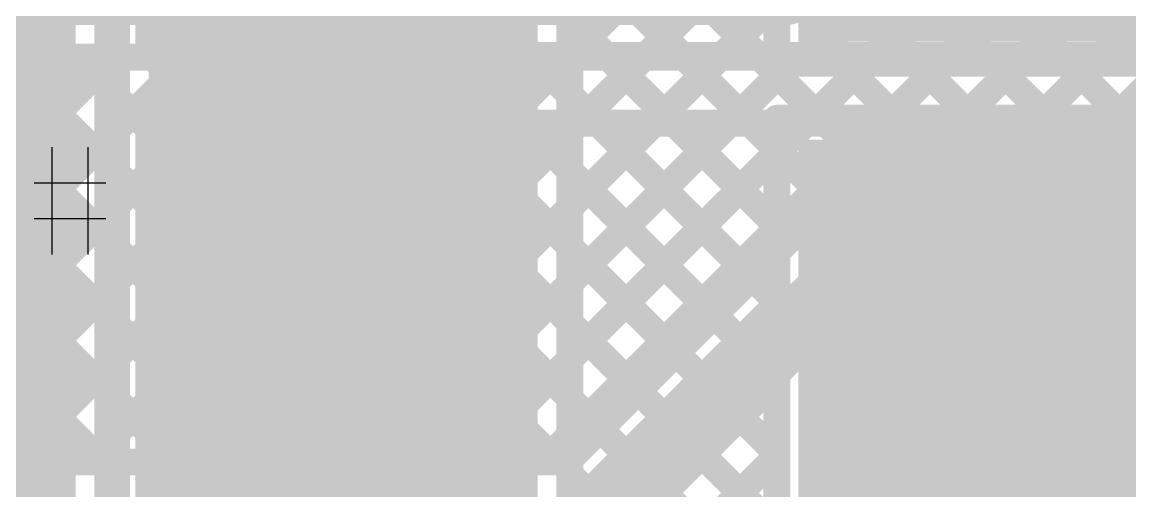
# Model space of a CAD drawing. Header units: millimetres. Extents: x 0.78 to 3.29, y 2.96 to 5.31.
# Drawn here: x 2.5609 to 2.9737, y 3.508 to 3.6826 of the extents above; entities that cross this region are included whole.
import ezdxf

# ---------------------------------------------------------------- set-up
doc = ezdxf.new("R2010")
doc.units = ezdxf.units.MM
doc.header["$MEASUREMENT"] = 0
for name, color, linetype in [('BottomLayer', 5, 'Continuous'), ('BottomOverlay', 54, 'Continuous'), ('TopLayer', 1, 'Continuous'), ('TopOverlay', 2, 'Continuous'), ('TopPaste', 8, 'Continuous'), ('TopSolder', 216, 'Continuous')]:
    doc.layers.add(name, color=color, linetype=linetype)

# ---------------------------------------------------------------- blocks, each defined once
blk = doc.blocks.new('R__2512_30')
at = {"layer": 'TopLayer'}
for points in [[(-0.18307, -0.07283), (-0.05315, -0.07283), (-0.18307, 0.07283), (-0.05315, 0.07283)], [(0.05315, -0.07283), (0.18307, -0.07283), (0.05315, 0.07283), (0.18307, 0.07283)]]:
    blk.add_solid(points, dxfattribs=at)
at = {"layer": 'TopOverlay', "const_width": 0.01}
for points in [[(-0.193, 0.083), (0.193, 0.083)], [(-0.193, -0.082), (-0.193, 0.083)], [(0.193, -0.082), (0.193, 0.083)], [(-0.193, -0.082), (0.193, -0.082)]]:
    blk.add_lwpolyline(points, dxfattribs=at)
at = {"layer": 'TopOverlay', "const_width": 0.005}
for points in [[(-0.1955, 0.083, 1), (-0.1905, 0.083, 1)], [(-0.1955, 0.083, 1), (-0.1905, 0.083, 1)], [(0.1905, 0.083, 1), (0.1955, 0.083, 1)], [(0.1905, 0.083, 1), (0.1955, 0.083, 1)], [(-0.1955, -0.082, 1), (-0.1905, -0.082, 1)], [(-0.1955, -0.082, 1), (-0.1905, -0.082, 1)], [(0.1905, -0.082, 1), (0.1955, -0.082, 1)], [(0.1905, -0.082, 1), (0.1955, -0.082, 1)]]:
    blk.add_lwpolyline(points, format="xyb", close=True, dxfattribs=at)
at = {"layer": 'TopPaste'}
for points in [[(-0.18307, -0.07283), (-0.05315, -0.07283), (-0.18307, 0.07283), (-0.05315, 0.07283)], [(0.05315, -0.07283), (0.18307, -0.07283), (0.05315, 0.07283), (0.18307, 0.07283)]]:
    blk.add_solid(points, dxfattribs=at)
at = {"layer": 'TopSolder'}
for points in [[(-0.18707, -0.07683), (-0.04915, -0.07683), (-0.18707, 0.07683), (-0.04915, 0.07683)], [(0.04915, -0.07683), (0.18707, -0.07683), (0.04915, 0.07683), (0.18707, 0.07683)]]:
    blk.add_solid(points, dxfattribs=at)
blk = doc.blocks.new('R__2512_31')
at = {"layer": 'TopLayer'}
for points in [[(-0.18307, -0.07283), (-0.05315, -0.07283), (-0.18307, 0.07283), (-0.05315, 0.07283)], [(0.05315, -0.07283), (0.18307, -0.07283), (0.05315, 0.07283), (0.18307, 0.07283)]]:
    blk.add_solid(points, dxfattribs=at)
at = {"layer": 'TopOverlay', "const_width": 0.01}
for points in [[(-0.193, 0.083), (0.193, 0.083)], [(-0.193, -0.082), (-0.193, 0.083)], [(0.193, -0.082), (0.193, 0.083)], [(-0.193, -0.082), (0.193, -0.082)]]:
    blk.add_lwpolyline(points, dxfattribs=at)
at = {"layer": 'TopOverlay', "const_width": 0.005}
for points in [[(-0.1955, 0.083, 1), (-0.1905, 0.083, 1)], [(-0.1955, 0.083, 1), (-0.1905, 0.083, 1)], [(0.1905, 0.083, 1), (0.1955, 0.083, 1)], [(0.1905, 0.083, 1), (0.1955, 0.083, 1)], [(-0.1955, -0.082, 1), (-0.1905, -0.082, 1)], [(-0.1955, -0.082, 1), (-0.1905, -0.082, 1)], [(0.1905, -0.082, 1), (0.1955, -0.082, 1)], [(0.1905, -0.082, 1), (0.1955, -0.082, 1)]]:
    blk.add_lwpolyline(points, format="xyb", close=True, dxfattribs=at)
at = {"layer": 'TopPaste'}
for points in [[(-0.18307, -0.07283), (-0.05315, -0.07283), (-0.18307, 0.07283), (-0.05315, 0.07283)], [(0.05315, -0.07283), (0.18307, -0.07283), (0.05315, 0.07283), (0.18307, 0.07283)]]:
    blk.add_solid(points, dxfattribs=at)
at = {"layer": 'TopSolder'}
for points in [[(-0.18707, -0.07683), (-0.04915, -0.07683), (-0.18707, 0.07683), (-0.04915, 0.07683)], [(0.04915, -0.07683), (0.18707, -0.07683), (0.04915, 0.07683), (0.18707, 0.07683)]]:
    blk.add_solid(points, dxfattribs=at)

msp = doc.modelspace()

# ---------------------------------------------------------------- linework, layer by layer
at = {"layer": 'BottomLayer'}
for points, const_width in [([(2.84555, 3.69407), (2.92803, 3.77656)], 0.025), ([(2.93669, 3.6438), (3.04517, 3.75228)], 0.01), ([(2.96498, 3.6438), (3.07346, 3.75228)], 0.01), ([(2.72674, 3.5187), (2.9601, 3.75206)], 0.01), ([(2.75502, 3.5187), (2.98839, 3.75206)], 0.01), ([(2.86289, 3.67677), (2.93818, 3.75206)], 0.01), ([(2.90841, 3.6438), (3.01667, 3.75206)], 0.01), ([(2.91646, 3.73034), (3.003, 3.6438)], 0.01), ([(2.90232, 3.7162), (2.97472, 3.6438)], 0.01), ([(2.454, 3.69407), (2.84555, 3.69407)], 0.025), ([(2.88818, 3.70206), (2.94644, 3.6438)], 0.01), ([(2.87404, 3.68792), (2.91815, 3.6438)], 0.01), ([(2.85964, 3.67403), (2.89123, 3.64243)], 0.01), ([(2.69846, 3.5187), (2.84968, 3.66992)], 0.01), ([(2.568, 3.66957), (2.84555, 3.66957)], 0.01), ([(2.568, 3.655), (2.568, 3.66957)], 0.01), ([(2.568, 3.6428), (2.59477, 3.66957)], 0.01), ([(2.568, 3.61452), (2.62306, 3.66957)], 0.01), ([(2.568, 3.55795), (2.67962, 3.66957)], 0.01), ([(2.568, 3.58623), (2.65134, 3.66957)], 0.01), ([(2.568, 3.52966), (2.70791, 3.66957)], 0.01), ([(2.58125, 3.66957), (2.73213, 3.5187)], 0.01), ([(2.58532, 3.5187), (2.73619, 3.66957)], 0.01), ([(2.60954, 3.66957), (2.76041, 3.5187)], 0.01), ([(2.6136, 3.5187), (2.76448, 3.66957)], 0.01), ([(2.63782, 3.66957), (2.77637, 3.53102)], 0.01), ([(2.64189, 3.5187), (2.79276, 3.66957)], 0.01), ([(2.6661, 3.66957), (2.79051, 3.54516)], 0.01), ([(2.67017, 3.5187), (2.82105, 3.66957)], 0.01), ([(2.69439, 3.66957), (2.80466, 3.5593)], 0.01), ([(2.72267, 3.66957), (2.8188, 3.57345)], 0.01), ([(2.75096, 3.66957), (2.83294, 3.58759)], 0.01), ([(2.77924, 3.66957), (2.84708, 3.60173)], 0.01), ([(2.80753, 3.66957), (2.86123, 3.61587)], 0.01), ([(2.83581, 3.66957), (2.87537, 3.63002)], 0.01), ([(2.568, 3.64475), (2.568, 3.655)], 0.01), ([(2.568, 3.64475), (2.568, 3.655)], 0.01), ([(2.568, 3.65454), (2.70384, 3.5187)], 0.01), ([(2.568, 3.55187), (2.568, 3.64475)], 0.01), ([(2.8993, 3.6438), (3.10194, 3.6438)], 0.01), ([(2.76405, 3.5187), (2.88195, 3.6366)], 0.01), ([(2.568, 3.62626), (2.67556, 3.5187)], 0.01), ([(2.7742, 3.4942), (2.8993, 3.6193)], 0.025), ([(2.8993, 3.6193), (3.133, 3.6193)], 0.025), ([(2.568, 3.59797), (2.64728, 3.5187)], 0.01), ([(2.568, 3.56969), (2.61899, 3.5187)], 0.01), ([(2.568, 3.541), (2.568, 3.55187)], 0.01), ([(2.568, 3.541), (2.568, 3.55187)], 0.01), ([(2.70035, 3.29432), (2.94637, 3.54034)], 0.025), ([(2.94637, 3.54034), (3.056, 3.54034)], 0.025), ([(2.568, 3.5414), (2.59071, 3.5187)], 0.01), ([(2.568, 3.5187), (2.568, 3.541)], 0.01), ([(2.568, 3.5187), (2.76405, 3.5187)], 0.01)]:
    msp.add_lwpolyline(points, dxfattribs=dict(at, const_width=const_width))
for points, const_width in [([(2.8393, 3.69407, 1), (2.8518, 3.69407, 1)], 0.0125), ([(2.8393, 3.69407, 1), (2.8518, 3.69407, 1)], 0.0125), ([(2.85714, 3.67403, 1), (2.86214, 3.67403, 1)], 0.005), ([(2.86037, 3.67675, 1), (2.86537, 3.67675, 1)], 0.005), ([(2.86039, 3.67677, 1), (2.86539, 3.67677, 1)], 0.005), ([(2.86039, 3.67677, 1), (2.86539, 3.67677, 1)], 0.005), ([(2.84718, 3.66992, 1), (2.85218, 3.66992, 1)], 0.005), ([(2.5655, 3.66957, 1), (2.5705, 3.66957, 1)], 0.005), ([(2.5655, 3.66957, 1), (2.5705, 3.66957, 1)], 0.005), ([(2.57875, 3.66957, 1), (2.58375, 3.66957, 1)], 0.005), ([(2.59227, 3.66957, 1), (2.59727, 3.66957, 1)], 0.005), ([(2.60704, 3.66957, 1), (2.61204, 3.66957, 1)], 0.005), ([(2.62056, 3.66957, 1), (2.62556, 3.66957, 1)], 0.005), ([(2.63532, 3.66957, 1), (2.64032, 3.66957, 1)], 0.005), ([(2.64884, 3.66957, 1), (2.65384, 3.66957, 1)], 0.005), ([(2.6636, 3.66957, 1), (2.6686, 3.66957, 1)], 0.005), ([(2.67712, 3.66957, 1), (2.68212, 3.66957, 1)], 0.005), ([(2.69189, 3.66957, 1), (2.69689, 3.66957, 1)], 0.005), ([(2.70541, 3.66957, 1), (2.71041, 3.66957, 1)], 0.005), ([(2.72017, 3.66957, 1), (2.72517, 3.66957, 1)], 0.005), ([(2.73369, 3.66957, 1), (2.73869, 3.66957, 1)], 0.005), ([(2.74846, 3.66957, 1), (2.75346, 3.66957, 1)], 0.005), ([(2.76198, 3.66957, 1), (2.76698, 3.66957, 1)], 0.005), ([(2.77674, 3.66957, 1), (2.78174, 3.66957, 1)], 0.005), ([(2.79026, 3.66957, 1), (2.79526, 3.66957, 1)], 0.005), ([(2.80503, 3.66957, 1), (2.81003, 3.66957, 1)], 0.005), ([(2.81855, 3.66957, 1), (2.82355, 3.66957, 1)], 0.005), ([(2.83331, 3.66957, 1), (2.83831, 3.66957, 1)], 0.005), ([(2.84305, 3.66957, 1), (2.84805, 3.66957, 1)], 0.005), ([(2.84305, 3.66957, 1), (2.84805, 3.66957, 1)], 0.005), ([(2.84305, 3.66957, 1), (2.84805, 3.66957, 1)], 0.005), ([(2.5655, 3.655, 1), (2.5705, 3.655, 1)], 0.005), ([(2.5655, 3.655, 1), (2.5705, 3.655, 1)], 0.005), ([(2.5655, 3.655, 1), (2.5705, 3.655, 1)], 0.005), ([(2.5655, 3.65454, 1), (2.5705, 3.65454, 1)], 0.005), ([(2.5655, 3.64475, 1), (2.5705, 3.64475, 1)], 0.005), ([(2.5655, 3.64475, 1), (2.5705, 3.64475, 1)], 0.005), ([(2.5655, 3.64475, 1), (2.5705, 3.64475, 1)], 0.005), ([(2.5655, 3.6428, 1), (2.5705, 3.6428, 1)], 0.005), ([(2.88873, 3.64243, 1), (2.89373, 3.64243, 1)], 0.005), ([(2.8968, 3.6438, 1), (2.9018, 3.6438, 1)], 0.005), ([(2.8968, 3.6438, 1), (2.9018, 3.6438, 1)], 0.005), ([(2.8968, 3.6438, 1), (2.9018, 3.6438, 1)], 0.005), ([(2.90591, 3.6438, 1), (2.91091, 3.6438, 1)], 0.005), ([(2.91565, 3.6438, 1), (2.92065, 3.6438, 1)], 0.005), ([(2.93419, 3.6438, 1), (2.93919, 3.6438, 1)], 0.005), ([(2.94394, 3.6438, 1), (2.94894, 3.6438, 1)], 0.005), ([(2.96248, 3.6438, 1), (2.96748, 3.6438, 1)], 0.005), ([(2.97222, 3.6438, 1), (2.97722, 3.6438, 1)], 0.005), ([(2.87948, 3.63662, 1), (2.88448, 3.63662, 1)], 0.005), ([(2.87945, 3.6366, 1), (2.88445, 3.6366, 1)], 0.005), ([(2.87945, 3.6366, 1), (2.88445, 3.6366, 1)], 0.005), ([(2.87287, 3.63002, 1), (2.87787, 3.63002, 1)], 0.005), ([(2.5655, 3.62626, 1), (2.5705, 3.62626, 1)], 0.005), ([(2.89305, 3.6193, 1), (2.90555, 3.6193, 1)], 0.0125), ([(2.89305, 3.6193, 1), (2.90555, 3.6193, 1)], 0.0125), ([(2.5655, 3.61452, 1), (2.5705, 3.61452, 1)], 0.005), ([(2.85873, 3.61587, 1), (2.86373, 3.61587, 1)], 0.005), ([(2.84458, 3.60173, 1), (2.84958, 3.60173, 1)], 0.005), ([(2.5655, 3.59797, 1), (2.5705, 3.59797, 1)], 0.005), ([(2.83044, 3.58759, 1), (2.83544, 3.58759, 1)], 0.005), ([(2.5655, 3.58623, 1), (2.5705, 3.58623, 1)], 0.005), ([(2.8163, 3.57345, 1), (2.8213, 3.57345, 1)], 0.005), ([(2.5655, 3.56969, 1), (2.5705, 3.56969, 1)], 0.005), ([(2.80216, 3.5593, 1), (2.80716, 3.5593, 1)], 0.005), ([(2.5655, 3.55795, 1), (2.5705, 3.55795, 1)], 0.005), ([(2.5655, 3.55187, 1), (2.5705, 3.55187, 1)], 0.005), ([(2.5655, 3.55187, 1), (2.5705, 3.55187, 1)], 0.005), ([(2.5655, 3.55187, 1), (2.5705, 3.55187, 1)], 0.005), ([(2.94012, 3.54034, 1), (2.95262, 3.54034, 1)], 0.0125), ([(2.94012, 3.54034, 1), (2.95262, 3.54034, 1)], 0.0125), ([(2.78801, 3.54516, 1), (2.79301, 3.54516, 1)], 0.005), ([(2.5655, 3.5414, 1), (2.5705, 3.5414, 1)], 0.005), ([(2.5655, 3.541, 1), (2.5705, 3.541, 1)], 0.005), ([(2.5655, 3.541, 1), (2.5705, 3.541, 1)], 0.005), ([(2.5655, 3.541, 1), (2.5705, 3.541, 1)], 0.005), ([(2.5655, 3.52966, 1), (2.5705, 3.52966, 1)], 0.005), ([(2.77387, 3.53102, 1), (2.77887, 3.53102, 1)], 0.005), ([(2.5655, 3.5187, 1), (2.5705, 3.5187, 1)], 0.005), ([(2.5655, 3.5187, 1), (2.5705, 3.5187, 1)], 0.005), ([(2.58282, 3.5187, 1), (2.58782, 3.5187, 1)], 0.005), ([(2.58821, 3.5187, 1), (2.59321, 3.5187, 1)], 0.005), ([(2.6111, 3.5187, 1), (2.6161, 3.5187, 1)], 0.005), ([(2.61649, 3.5187, 1), (2.62149, 3.5187, 1)], 0.005), ([(2.63939, 3.5187, 1), (2.64439, 3.5187, 1)], 0.005), ([(2.64478, 3.5187, 1), (2.64978, 3.5187, 1)], 0.005), ([(2.66767, 3.5187, 1), (2.67267, 3.5187, 1)], 0.005), ([(2.67306, 3.5187, 1), (2.67806, 3.5187, 1)], 0.005), ([(2.69596, 3.5187, 1), (2.70096, 3.5187, 1)], 0.005), ([(2.70134, 3.5187, 1), (2.70634, 3.5187, 1)], 0.005), ([(2.72424, 3.5187, 1), (2.72924, 3.5187, 1)], 0.005), ([(2.72963, 3.5187, 1), (2.73463, 3.5187, 1)], 0.005), ([(2.75252, 3.5187, 1), (2.75752, 3.5187, 1)], 0.005), ([(2.75791, 3.5187, 1), (2.76291, 3.5187, 1)], 0.005), ([(2.76155, 3.5187, 1), (2.76655, 3.5187, 1)], 0.005), ([(2.76155, 3.5187, 1), (2.76655, 3.5187, 1)], 0.005)]:
    msp.add_lwpolyline(points, format="xyb", close=True, dxfattribs=dict(at, const_width=const_width))
at = {"layer": 'BottomLayer', "const_width": 0.01}
for points in [[(2.86289, 3.67677, -0.199267), (2.84555, 3.66957)], [(2.86287, 3.67675, -0.198912), (2.84555, 3.66957)], [(2.88195, 3.6366, -0.199267), (2.8993, 3.6438)], [(2.88198, 3.63662, -0.198912), (2.8993, 3.6438)]]:
    msp.add_lwpolyline(points, format="xyb", dxfattribs=at)
at = {"layer": 'BottomOverlay'}
for p, q in [((2.57201, 3.59601), (2.57201, 3.636)), ((2.58534, 3.636), (2.58534, 3.59601)), ((2.592, 3.62267), (2.56534, 3.62267)), ((2.57201, 3.60934), (2.56534, 3.60934)), ((2.592, 3.60934), (2.57201, 3.60934))]:
    msp.add_line(p, q, dxfattribs=at)
at = {"layer": 'TopLayer'}
for points, const_width in [([(2.596, 3.466), (2.596, 4.798)], 0.01), ([(2.765, 3.466), (2.765, 4.798)], 0.01), ([(2.56826, 3.66984), (2.56826, 3.87102)], 0.025), ([(2.59276, 3.66984), (2.59276, 3.87102)], 0.01), ([(2.84215, 3.66733), (2.84215, 3.837)], 0.01), ([(2.765, 3.6701), (2.84215, 3.74725)], 0.01), ([(2.765, 3.74038), (2.85855, 3.64683)], 0.01), ([(2.765, 3.64181), (2.84215, 3.71896)], 0.01), ([(2.765, 3.7121), (2.84215, 3.63495)], 0.01), ([(2.54622, 3.69187), (2.56826, 3.66984)], 0.025), ([(2.765, 3.61353), (2.84215, 3.69068)], 0.01), ([(2.59276, 3.68635), (2.596, 3.68311)], 0.01), ([(2.765, 3.68381), (2.84215, 3.60666)], 0.01), ([(2.56826, 3.46965), (2.56826, 3.66984)], 0.025), ([(2.59276, 3.66756), (2.596, 3.6708)], 0.01), ([(2.59276, 3.46965), (2.59276, 3.66984)], 0.01), ([(2.765, 3.58524), (2.84709, 3.66733)], 0.01), ([(2.84215, 3.66733), (2.99607, 3.66733)], 0.01), ([(2.85488, 3.64683), (2.87537, 3.66733)], 0.01), ([(2.86633, 3.66733), (2.88683, 3.64683)], 0.01), ([(2.88316, 3.64683), (2.90366, 3.66733)], 0.01), ([(2.89462, 3.66733), (2.91512, 3.64683)], 0.01), ([(2.91144, 3.64683), (2.93194, 3.66733)], 0.01), ([(2.9229, 3.66733), (2.9434, 3.64683)], 0.01), ([(2.93973, 3.64683), (2.96023, 3.66733)], 0.01), ([(2.95119, 3.66733), (2.97169, 3.64683)], 0.01), ([(2.96801, 3.64683), (2.98851, 3.66733)], 0.01), ([(2.59276, 3.65807), (2.596, 3.65482)], 0.01), ([(2.765, 3.65553), (2.84215, 3.57838)], 0.01), ([(2.84215, 3.64683), (2.99607, 3.64683)], 0.01), ([(2.84215, 3.47717), (2.84215, 3.64683)], 0.01), ([(2.59276, 3.63928), (2.596, 3.64252)], 0.01), ([(2.765, 3.55696), (2.84215, 3.63411)], 0.01), ([(2.59276, 3.62978), (2.596, 3.62654)], 0.01), ([(2.765, 3.62725), (2.84215, 3.5501)], 0.01), ([(2.59276, 3.61099), (2.596, 3.61423)], 0.01), ([(2.765, 3.52867), (2.84215, 3.60582)], 0.01), ([(2.59276, 3.6015), (2.596, 3.59826)], 0.01), ([(2.765, 3.59896), (2.84215, 3.52181)], 0.01), ([(2.59276, 3.58271), (2.596, 3.58595)], 0.01), ([(2.765, 3.50039), (2.84215, 3.57754)], 0.01), ([(2.59276, 3.57322), (2.596, 3.56997)], 0.01), ([(2.765, 3.57068), (2.84215, 3.49353)], 0.01), ([(2.62089, 3.53712), (2.62089, 3.562)], 0.025), ([(2.68289, 3.562), (2.683, 3.56189)], 0.025), ([(2.683, 3.21), (2.683, 3.56189)], 0.025), ([(2.91911, 3.562), (3.023, 3.562)], 0.025), ([(2.59276, 3.55442), (2.596, 3.55766)], 0.01), ([(2.765, 3.47211), (2.84215, 3.54926)], 0.01), ([(2.59276, 3.54493), (2.596, 3.54169)], 0.01), ([(2.765, 3.54239), (3.11739, 3.19)], 0.01), ([(2.59276, 3.52614), (2.596, 3.52938)], 0.01), ([(2.7075, 3.38632), (2.84215, 3.52097)], 0.01), ([(2.59276, 3.51665), (2.596, 3.5134)], 0.01), ([(2.765, 3.51411), (3.10005, 3.17905)], 0.01)]:
    msp.add_lwpolyline(points, dxfattribs=dict(at, const_width=const_width))
for points, const_width in [([(2.59026, 3.68635, 1), (2.59526, 3.68635, 1)], 0.005), ([(2.5935, 3.68311, 1), (2.5985, 3.68311, 1)], 0.005), ([(2.7625, 3.68381, 1), (2.7675, 3.68381, 1)], 0.005), ([(2.56201, 3.66984, 1), (2.57451, 3.66984, 1)], 0.0125), ([(2.56201, 3.66984, 1), (2.57451, 3.66984, 1)], 0.0125), ([(2.56201, 3.66984, 1), (2.57451, 3.66984, 1)], 0.0125), ([(2.59026, 3.66984, 1), (2.59526, 3.66984, 1)], 0.005), ([(2.59026, 3.66984, 1), (2.59526, 3.66984, 1)], 0.005), ([(2.5935, 3.6708, 1), (2.5985, 3.6708, 1)], 0.005), ([(2.7625, 3.6701, 1), (2.7675, 3.6701, 1)], 0.005), ([(2.59026, 3.66756, 1), (2.59526, 3.66756, 1)], 0.005), ([(2.83965, 3.66733, 1), (2.84465, 3.66733, 1)], 0.005), ([(2.83965, 3.66733, 1), (2.84465, 3.66733, 1)], 0.005), ([(2.84459, 3.66733, 1), (2.84959, 3.66733, 1)], 0.005), ([(2.86383, 3.66733, 1), (2.86883, 3.66733, 1)], 0.005), ([(2.87287, 3.66733, 1), (2.87787, 3.66733, 1)], 0.005), ([(2.89212, 3.66733, 1), (2.89712, 3.66733, 1)], 0.005), ([(2.90116, 3.66733, 1), (2.90616, 3.66733, 1)], 0.005), ([(2.9204, 3.66733, 1), (2.9254, 3.66733, 1)], 0.005), ([(2.92944, 3.66733, 1), (2.93444, 3.66733, 1)], 0.005), ([(2.94869, 3.66733, 1), (2.95369, 3.66733, 1)], 0.005), ([(2.95773, 3.66733, 1), (2.96273, 3.66733, 1)], 0.005), ([(2.59026, 3.65807, 1), (2.59526, 3.65807, 1)], 0.005), ([(2.5935, 3.65482, 1), (2.5985, 3.65482, 1)], 0.005), ([(2.7625, 3.65553, 1), (2.7675, 3.65553, 1)], 0.005), ([(2.83965, 3.64683, 1), (2.84465, 3.64683, 1)], 0.005), ([(2.83965, 3.64683, 1), (2.84465, 3.64683, 1)], 0.005), ([(2.85238, 3.64683, 1), (2.85738, 3.64683, 1)], 0.005), ([(2.85605, 3.64683, 1), (2.86105, 3.64683, 1)], 0.005), ([(2.88066, 3.64683, 1), (2.88566, 3.64683, 1)], 0.005), ([(2.88433, 3.64683, 1), (2.88933, 3.64683, 1)], 0.005), ([(2.90894, 3.64683, 1), (2.91394, 3.64683, 1)], 0.005), ([(2.91262, 3.64683, 1), (2.91762, 3.64683, 1)], 0.005), ([(2.93723, 3.64683, 1), (2.94223, 3.64683, 1)], 0.005), ([(2.9409, 3.64683, 1), (2.9459, 3.64683, 1)], 0.005), ([(2.96551, 3.64683, 1), (2.97051, 3.64683, 1)], 0.005), ([(2.96919, 3.64683, 1), (2.97419, 3.64683, 1)], 0.005), ([(2.5935, 3.64252, 1), (2.5985, 3.64252, 1)], 0.005), ([(2.7625, 3.64181, 1), (2.7675, 3.64181, 1)], 0.005), ([(2.59026, 3.63928, 1), (2.59526, 3.63928, 1)], 0.005), ([(2.83965, 3.63495, 1), (2.84465, 3.63495, 1)], 0.005), ([(2.83965, 3.63411, 1), (2.84465, 3.63411, 1)], 0.005), ([(2.59026, 3.62978, 1), (2.59526, 3.62978, 1)], 0.005), ([(2.5935, 3.62654, 1), (2.5985, 3.62654, 1)], 0.005), ([(2.7625, 3.62725, 1), (2.7675, 3.62725, 1)], 0.005), ([(2.5935, 3.61423, 1), (2.5985, 3.61423, 1)], 0.005), ([(2.7625, 3.61353, 1), (2.7675, 3.61353, 1)], 0.005), ([(2.59026, 3.61099, 1), (2.59526, 3.61099, 1)], 0.005), ([(2.83965, 3.60666, 1), (2.84465, 3.60666, 1)], 0.005), ([(2.83965, 3.60582, 1), (2.84465, 3.60582, 1)], 0.005), ([(2.59026, 3.6015, 1), (2.59526, 3.6015, 1)], 0.005), ([(2.5935, 3.59826, 1), (2.5985, 3.59826, 1)], 0.005), ([(2.7625, 3.59896, 1), (2.7675, 3.59896, 1)], 0.005), ([(2.5935, 3.58595, 1), (2.5985, 3.58595, 1)], 0.005), ([(2.7625, 3.58524, 1), (2.7675, 3.58524, 1)], 0.005), ([(2.59026, 3.58271, 1), (2.59526, 3.58271, 1)], 0.005), ([(2.83965, 3.57838, 1), (2.84465, 3.57838, 1)], 0.005), ([(2.83965, 3.57754, 1), (2.84465, 3.57754, 1)], 0.005), ([(2.59026, 3.57322, 1), (2.59526, 3.57322, 1)], 0.005), ([(2.7625, 3.57068, 1), (2.7675, 3.57068, 1)], 0.005), ([(2.5935, 3.56997, 1), (2.5985, 3.56997, 1)], 0.005), ([(2.61464, 3.562, 1), (2.62714, 3.562, 1)], 0.0125), ([(2.67664, 3.562, 1), (2.68914, 3.562, 1)], 0.0125), ([(2.67675, 3.56189, 1), (2.68925, 3.56189, 1)], 0.0125), ([(2.67675, 3.56189, 1), (2.68925, 3.56189, 1)], 0.0125), ([(2.91286, 3.562, 1), (2.92536, 3.562, 1)], 0.0125), ([(2.59026, 3.55442, 1), (2.59526, 3.55442, 1)], 0.005), ([(2.5935, 3.55766, 1), (2.5985, 3.55766, 1)], 0.005), ([(2.7625, 3.55696, 1), (2.7675, 3.55696, 1)], 0.005), ([(2.83965, 3.5501, 1), (2.84465, 3.5501, 1)], 0.005), ([(2.83965, 3.54926, 1), (2.84465, 3.54926, 1)], 0.005), ([(2.59026, 3.54493, 1), (2.59526, 3.54493, 1)], 0.005), ([(2.5935, 3.54169, 1), (2.5985, 3.54169, 1)], 0.005), ([(2.61464, 3.53712, 1), (2.62714, 3.53712, 1)], 0.0125), ([(2.7625, 3.54239, 1), (2.7675, 3.54239, 1)], 0.005), ([(2.5935, 3.52938, 1), (2.5985, 3.52938, 1)], 0.005), ([(2.59026, 3.52614, 1), (2.59526, 3.52614, 1)], 0.005), ([(2.7625, 3.52867, 1), (2.7675, 3.52867, 1)], 0.005), ([(2.83965, 3.52181, 1), (2.84465, 3.52181, 1)], 0.005), ([(2.83965, 3.52097, 1), (2.84465, 3.52097, 1)], 0.005), ([(2.59026, 3.51665, 1), (2.59526, 3.51665, 1)], 0.005), ([(2.5935, 3.5134, 1), (2.5985, 3.5134, 1)], 0.005), ([(2.7625, 3.51411, 1), (2.7675, 3.51411, 1)], 0.005)]:
    msp.add_lwpolyline(points, format="xyb", close=True, dxfattribs=dict(at, const_width=const_width))
msp.add_solid([(2.608, 3.478), (2.753, 3.478), (2.608, 4.786), (2.753, 4.786)], dxfattribs=at)
at = {"layer": 'TopOverlay', "const_width": 0.00787}
msp.add_lwpolyline([(2.592, 3.463), (2.592, 4.802)], dxfattribs=at)

# ---------------------------------------------------------------- block references
at = {"rotation": 360}
for name, p in [('R__2512_30', (2.801, 3.75217)), ('R__2512_31', (2.801, 3.562))]:
    msp.add_blockref(name, p, dxfattribs=at)

doc.saveas('drawing.dxf')
